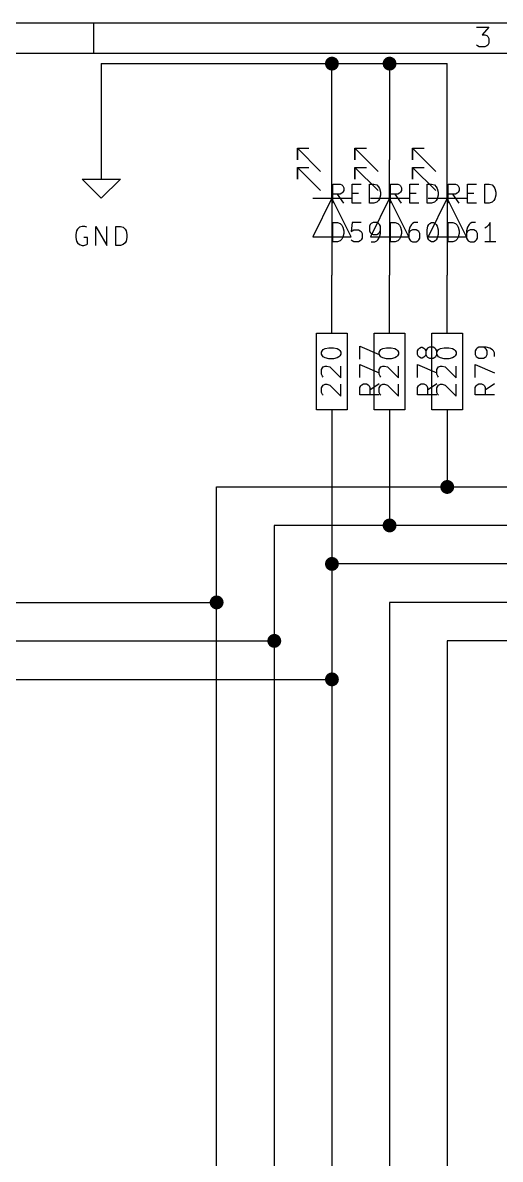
# Model space of a CAD drawing. Extents: x 0.4 to 16.1, y -11.3 to -0.4.
# Drawn here: x 4.145 to 5.388, y -3.347 to -0.394 of the extents above; entities that cross this region are included whole.
import ezdxf

# ---------------------------------------------------------------- set-up
doc = ezdxf.new("R2010")
doc.units = 0
doc.header["$MEASUREMENT"] = 0
for name, color, linetype in [('CYAN2', 4, 'CONTINUOUS'), ('GREEN3', 91, 'CONTINUOUS'), ('RED2', 1, 'CONTINUOUS')]:
    doc.layers.add(name, color=color, linetype=linetype)

msp = doc.modelspace()

# ---------------------------------------------------------------- linework, layer by layer
at = {"layer": 'CYAN2', "linetype": 'CONTINUOUS'}
for p, q in [((4.9523, -0.8628), (4.9523, -0.8128)), ((4.9523, -0.8128), (4.9713, -0.8128)), ((4.9523, -0.8628), (4.9523, -0.8128)), ((4.9523, -0.8128), (4.9713, -0.8128)), ((4.9713, -0.8128), (4.9761, -0.8152)), ((4.9713, -0.8128), (4.9761, -0.8152)), ((4.9761, -0.8152), (4.9785, -0.8176)), ((4.9761, -0.8152), (4.9785, -0.8176)), ((4.9785, -0.8176), (4.9809, -0.8223)), ((4.9785, -0.8176), (4.9809, -0.8223)), ((4.9809, -0.8223), (4.9809, -0.8295)), ((4.9809, -0.8223), (4.9809, -0.8295)), ((5.0023, -0.8628), (5.0023, -0.8128)), ((5.0023, -0.8128), (5.0261, -0.8128)), ((5.0023, -0.8628), (5.0023, -0.8128)), ((5.0023, -0.8128), (5.0261, -0.8128)), ((5.0475, -0.8628), (5.0475, -0.8128)), ((5.0475, -0.8128), (5.0594, -0.8128)), ((5.0475, -0.8628), (5.0475, -0.8128)), ((5.0475, -0.8128), (5.0594, -0.8128)), ((5.0594, -0.8128), (5.0666, -0.8152)), ((5.0594, -0.8128), (5.0666, -0.8152)), ((5.0666, -0.8152), (5.0713, -0.8199)), ((5.0666, -0.8152), (5.0713, -0.8199)), ((5.0713, -0.8199), (5.0737, -0.8247)), ((5.0713, -0.8199), (5.0737, -0.8247)), ((5.0737, -0.8247), (5.0761, -0.8342)), ((5.0737, -0.8247), (5.0761, -0.8342)), ((5.1023, -0.8628), (5.1023, -0.8128)), ((5.1023, -0.8128), (5.1213, -0.8128)), ((5.1023, -0.8628), (5.1023, -0.8128)), ((5.1023, -0.8128), (5.1213, -0.8128)), ((5.1213, -0.8128), (5.1261, -0.8152)), ((5.1213, -0.8128), (5.1261, -0.8152)), ((5.1261, -0.8152), (5.1285, -0.8176)), ((5.1261, -0.8152), (5.1285, -0.8176)), ((5.1285, -0.8176), (5.1309, -0.8223)), ((5.1285, -0.8176), (5.1309, -0.8223)), ((5.1309, -0.8223), (5.1309, -0.8295)), ((5.1309, -0.8223), (5.1309, -0.8295)), ((5.1523, -0.8628), (5.1523, -0.8128)), ((5.1523, -0.8128), (5.1761, -0.8128)), ((5.1523, -0.8628), (5.1523, -0.8128)), ((5.1523, -0.8128), (5.1761, -0.8128)), ((5.1975, -0.8628), (5.1975, -0.8128)), ((5.1975, -0.8128), (5.2094, -0.8128)), ((5.1975, -0.8628), (5.1975, -0.8128)), ((5.1975, -0.8128), (5.2094, -0.8128)), ((5.2094, -0.8128), (5.2166, -0.8152)), ((5.2094, -0.8128), (5.2166, -0.8152)), ((5.2166, -0.8152), (5.2213, -0.8199)), ((5.2166, -0.8152), (5.2213, -0.8199)), ((5.2213, -0.8199), (5.2237, -0.8247)), ((5.2213, -0.8199), (5.2237, -0.8247)), ((5.2237, -0.8247), (5.2261, -0.8342)), ((5.2237, -0.8247), (5.2261, -0.8342)), ((5.2523, -0.8628), (5.2523, -0.8128)), ((5.2523, -0.8128), (5.2713, -0.8128)), ((5.2523, -0.8628), (5.2523, -0.8128)), ((5.2523, -0.8128), (5.2713, -0.8128)), ((5.2713, -0.8128), (5.2761, -0.8152)), ((5.2713, -0.8128), (5.2761, -0.8152)), ((5.2761, -0.8152), (5.2785, -0.8176)), ((5.2761, -0.8152), (5.2785, -0.8176)), ((5.2785, -0.8176), (5.2809, -0.8223)), ((5.2785, -0.8176), (5.2809, -0.8223)), ((5.2809, -0.8223), (5.2809, -0.8295)), ((5.2809, -0.8223), (5.2809, -0.8295)), ((5.3023, -0.8628), (5.3023, -0.8128)), ((5.3023, -0.8128), (5.3261, -0.8128)), ((5.3023, -0.8628), (5.3023, -0.8128)), ((5.3023, -0.8128), (5.3261, -0.8128)), ((5.3475, -0.8628), (5.3475, -0.8128)), ((5.3475, -0.8128), (5.3594, -0.8128)), ((5.3475, -0.8628), (5.3475, -0.8128)), ((5.3475, -0.8128), (5.3594, -0.8128)), ((5.3594, -0.8128), (5.3666, -0.8152)), ((5.3594, -0.8128), (5.3666, -0.8152)), ((5.3666, -0.8152), (5.3713, -0.8199)), ((5.3666, -0.8152), (5.3713, -0.8199)), ((5.3713, -0.8199), (5.3737, -0.8247)), ((5.3713, -0.8199), (5.3737, -0.8247)), ((5.3737, -0.8247), (5.3761, -0.8342)), ((5.3737, -0.8247), (5.3761, -0.8342)), ((4.9713, -0.839), (4.9523, -0.839)), ((4.9713, -0.839), (4.9523, -0.839)), ((4.9809, -0.8628), (4.9642, -0.839)), ((4.9809, -0.8628), (4.9642, -0.839)), ((4.9761, -0.8366), (4.9713, -0.839)), ((4.9761, -0.8366), (4.9713, -0.839)), ((4.9785, -0.8342), (4.9761, -0.8366)), ((4.9785, -0.8342), (4.9761, -0.8366)), ((4.9809, -0.8295), (4.9785, -0.8342)), ((4.9809, -0.8295), (4.9785, -0.8342)), ((5.0023, -0.8366), (5.019, -0.8366)), ((5.0023, -0.8366), (5.019, -0.8366)), ((5.0713, -0.8557), (5.0666, -0.8604)), ((5.0713, -0.8557), (5.0666, -0.8604)), ((5.0737, -0.8509), (5.0713, -0.8557)), ((5.0737, -0.8509), (5.0713, -0.8557)), ((5.0761, -0.8414), (5.0737, -0.8509)), ((5.0761, -0.8414), (5.0737, -0.8509)), ((5.0761, -0.8342), (5.0761, -0.8414)), ((5.0761, -0.8342), (5.0761, -0.8414)), ((5.1213, -0.839), (5.1023, -0.839)), ((5.1213, -0.839), (5.1023, -0.839)), ((5.1309, -0.8628), (5.1142, -0.839)), ((5.1309, -0.8628), (5.1142, -0.839)), ((5.1261, -0.8366), (5.1213, -0.839)), ((5.1261, -0.8366), (5.1213, -0.839)), ((5.1285, -0.8342), (5.1261, -0.8366)), ((5.1285, -0.8342), (5.1261, -0.8366)), ((5.1309, -0.8295), (5.1285, -0.8342)), ((5.1309, -0.8295), (5.1285, -0.8342)), ((5.1523, -0.8366), (5.169, -0.8366)), ((5.1523, -0.8366), (5.169, -0.8366)), ((5.2213, -0.8557), (5.2166, -0.8604)), ((5.2213, -0.8557), (5.2166, -0.8604)), ((5.2237, -0.8509), (5.2213, -0.8557)), ((5.2237, -0.8509), (5.2213, -0.8557)), ((5.2261, -0.8414), (5.2237, -0.8509)), ((5.2261, -0.8414), (5.2237, -0.8509)), ((5.2261, -0.8342), (5.2261, -0.8414)), ((5.2261, -0.8342), (5.2261, -0.8414)), ((5.2713, -0.839), (5.2523, -0.839)), ((5.2713, -0.839), (5.2523, -0.839)), ((5.2809, -0.8628), (5.2642, -0.839)), ((5.2809, -0.8628), (5.2642, -0.839)), ((5.2761, -0.8366), (5.2713, -0.839)), ((5.2761, -0.8366), (5.2713, -0.839)), ((5.2785, -0.8342), (5.2761, -0.8366)), ((5.2785, -0.8342), (5.2761, -0.8366)), ((5.2809, -0.8295), (5.2785, -0.8342)), ((5.2809, -0.8295), (5.2785, -0.8342)), ((5.3023, -0.8366), (5.319, -0.8366)), ((5.3023, -0.8366), (5.319, -0.8366)), ((5.3713, -0.8557), (5.3666, -0.8604)), ((5.3713, -0.8557), (5.3666, -0.8604)), ((5.3737, -0.8509), (5.3713, -0.8557)), ((5.3737, -0.8509), (5.3713, -0.8557)), ((5.3761, -0.8414), (5.3737, -0.8509)), ((5.3761, -0.8414), (5.3737, -0.8509)), ((5.3761, -0.8342), (5.3761, -0.8414)), ((5.3761, -0.8342), (5.3761, -0.8414)), ((5.0261, -0.8628), (5.0023, -0.8628)), ((5.0261, -0.8628), (5.0023, -0.8628)), ((5.0594, -0.8628), (5.0475, -0.8628)), ((5.0594, -0.8628), (5.0475, -0.8628)), ((5.0666, -0.8604), (5.0594, -0.8628)), ((5.0666, -0.8604), (5.0594, -0.8628)), ((5.1761, -0.8628), (5.1523, -0.8628)), ((5.1761, -0.8628), (5.1523, -0.8628)), ((5.2094, -0.8628), (5.1975, -0.8628)), ((5.2094, -0.8628), (5.1975, -0.8628)), ((5.2166, -0.8604), (5.2094, -0.8628)), ((5.2166, -0.8604), (5.2094, -0.8628)), ((5.3261, -0.8628), (5.3023, -0.8628)), ((5.3261, -0.8628), (5.3023, -0.8628)), ((5.3594, -0.8628), (5.3475, -0.8628)), ((5.3594, -0.8628), (5.3475, -0.8628)), ((5.3666, -0.8604), (5.3594, -0.8628)), ((5.3666, -0.8604), (5.3594, -0.8628)), ((4.9523, -0.9628), (4.9523, -0.9128)), ((4.9523, -0.9128), (4.9642, -0.9128)), ((4.9523, -0.9628), (4.9523, -0.9128)), ((4.9523, -0.9128), (4.9642, -0.9128)), ((4.9642, -0.9128), (4.9713, -0.9152)), ((4.9642, -0.9128), (4.9713, -0.9152)), ((4.9713, -0.9152), (4.9761, -0.9199)), ((4.9713, -0.9152), (4.9761, -0.9199)), ((5.0023, -0.9128), (4.9999, -0.9366)), ((5.0023, -0.9128), (4.9999, -0.9366)), ((5.0261, -0.9128), (5.0023, -0.9128)), ((5.0261, -0.9128), (5.0023, -0.9128)), ((5.0523, -0.9152), (5.0499, -0.9176)), ((5.0523, -0.9152), (5.0499, -0.9176)), ((5.0571, -0.9128), (5.0523, -0.9152)), ((5.0571, -0.9128), (5.0523, -0.9152)), ((5.0666, -0.9128), (5.0571, -0.9128)), ((5.0666, -0.9128), (5.0571, -0.9128)), ((5.0713, -0.9152), (5.0666, -0.9128)), ((5.0713, -0.9152), (5.0666, -0.9128)), ((5.0737, -0.9176), (5.0713, -0.9152)), ((5.0737, -0.9176), (5.0713, -0.9152)), ((5.1023, -0.9628), (5.1023, -0.9128)), ((5.1023, -0.9128), (5.1142, -0.9128)), ((5.1023, -0.9628), (5.1023, -0.9128)), ((5.1023, -0.9128), (5.1142, -0.9128)), ((5.1142, -0.9128), (5.1213, -0.9152)), ((5.1142, -0.9128), (5.1213, -0.9152)), ((5.1213, -0.9152), (5.1261, -0.9199)), ((5.1213, -0.9152), (5.1261, -0.9199)), ((5.1594, -0.9152), (5.1571, -0.9176)), ((5.1594, -0.9152), (5.1571, -0.9176)), ((5.1642, -0.9128), (5.1594, -0.9152)), ((5.1642, -0.9128), (5.1594, -0.9152)), ((5.1737, -0.9128), (5.1642, -0.9128)), ((5.1737, -0.9128), (5.1642, -0.9128)), ((5.2023, -0.9176), (5.2047, -0.9152)), ((5.2023, -0.9176), (5.2047, -0.9152)), ((5.2047, -0.9152), (5.2094, -0.9128)), ((5.2047, -0.9152), (5.2094, -0.9128)), ((5.2094, -0.9128), (5.2142, -0.9128)), ((5.2094, -0.9128), (5.2142, -0.9128)), ((5.2142, -0.9128), (5.219, -0.9152)), ((5.2142, -0.9128), (5.219, -0.9152)), ((5.219, -0.9152), (5.2213, -0.9176)), ((5.219, -0.9152), (5.2213, -0.9176)), ((5.2523, -0.9628), (5.2523, -0.9128)), ((5.2523, -0.9128), (5.2642, -0.9128)), ((5.2523, -0.9628), (5.2523, -0.9128)), ((5.2523, -0.9128), (5.2642, -0.9128)), ((5.2642, -0.9128), (5.2713, -0.9152)), ((5.2642, -0.9128), (5.2713, -0.9152)), ((5.2713, -0.9152), (5.2761, -0.9199)), ((5.2713, -0.9152), (5.2761, -0.9199)), ((5.3094, -0.9152), (5.3071, -0.9176)), ((5.3094, -0.9152), (5.3071, -0.9176)), ((5.3142, -0.9128), (5.3094, -0.9152)), ((5.3142, -0.9128), (5.3094, -0.9152)), ((5.3237, -0.9128), (5.3142, -0.9128)), ((5.3237, -0.9128), (5.3142, -0.9128)), ((5.3618, -0.9128), (5.3571, -0.9199)), ((5.3618, -0.9128), (5.3571, -0.9199)), ((5.3618, -0.9628), (5.3618, -0.9128)), ((5.3618, -0.9628), (5.3618, -0.9128)), ((4.2857, -0.9347), (4.2833, -0.9442)), ((4.2833, -0.9442), (4.2833, -0.9514)), ((4.2881, -0.9299), (4.2857, -0.9347)), ((4.2929, -0.9252), (4.2881, -0.9299)), ((4.3, -0.9228), (4.2929, -0.9252)), ((4.3071, -0.9228), (4.3, -0.9228)), ((4.3119, -0.9252), (4.3071, -0.9228)), ((4.3357, -0.9728), (4.3357, -0.9228)), ((4.3357, -0.9228), (4.3643, -0.9728)), ((4.3643, -0.9728), (4.3643, -0.9228)), ((4.3881, -0.9728), (4.3881, -0.9228)), ((4.3881, -0.9228), (4.4, -0.9228)), ((4.4, -0.9228), (4.4071, -0.9252)), ((4.4071, -0.9252), (4.4119, -0.9299)), ((4.4119, -0.9299), (4.4143, -0.9347)), ((4.4143, -0.9347), (4.4167, -0.9442)), ((4.4167, -0.9442), (4.4167, -0.9514)), ((4.9761, -0.9199), (4.9785, -0.9247)), ((4.9761, -0.9199), (4.9785, -0.9247)), ((4.9785, -0.9247), (4.9809, -0.9342)), ((4.9785, -0.9247), (4.9809, -0.9342)), ((4.9809, -0.9414), (4.9785, -0.9509)), ((4.9809, -0.9414), (4.9785, -0.9509)), ((4.9809, -0.9342), (4.9809, -0.9414)), ((4.9809, -0.9342), (4.9809, -0.9414)), ((4.9999, -0.9366), (5.0023, -0.9342)), ((4.9999, -0.9366), (5.0023, -0.9342)), ((5.0023, -0.9342), (5.0071, -0.9319)), ((5.0023, -0.9342), (5.0071, -0.9319)), ((5.0071, -0.9319), (5.019, -0.9319)), ((5.0071, -0.9319), (5.019, -0.9319)), ((5.019, -0.9319), (5.0237, -0.9342)), ((5.019, -0.9319), (5.0237, -0.9342)), ((5.0237, -0.9342), (5.0261, -0.9366)), ((5.0237, -0.9342), (5.0261, -0.9366)), ((5.0261, -0.9366), (5.0285, -0.9414)), ((5.0261, -0.9366), (5.0285, -0.9414)), ((5.0285, -0.9414), (5.0285, -0.9533)), ((5.0285, -0.9414), (5.0285, -0.9533)), ((5.0499, -0.9176), (5.0475, -0.9223)), ((5.0499, -0.9176), (5.0475, -0.9223)), ((5.0475, -0.9223), (5.0475, -0.9342)), ((5.0475, -0.9223), (5.0475, -0.9342)), ((5.0475, -0.9342), (5.0499, -0.939)), ((5.0475, -0.9342), (5.0499, -0.939)), ((5.0499, -0.939), (5.0523, -0.9414)), ((5.0499, -0.939), (5.0523, -0.9414)), ((5.0523, -0.9414), (5.0571, -0.9438)), ((5.0523, -0.9414), (5.0571, -0.9438)), ((5.0571, -0.9438), (5.0666, -0.9438)), ((5.0571, -0.9438), (5.0666, -0.9438)), ((5.0666, -0.9438), (5.0713, -0.9414)), ((5.0666, -0.9438), (5.0713, -0.9414)), ((5.0713, -0.9414), (5.0737, -0.939)), ((5.0713, -0.9414), (5.0737, -0.939)), ((5.0761, -0.9223), (5.0737, -0.9176)), ((5.0761, -0.9223), (5.0737, -0.9176)), ((5.0737, -0.939), (5.0761, -0.9342)), ((5.0737, -0.939), (5.0761, -0.9342)), ((5.0737, -0.9509), (5.0761, -0.9414)), ((5.0737, -0.9509), (5.0761, -0.9414)), ((5.0761, -0.9414), (5.0761, -0.9223)), ((5.0761, -0.9414), (5.0761, -0.9223)), ((5.1261, -0.9199), (5.1285, -0.9247)), ((5.1261, -0.9199), (5.1285, -0.9247)), ((5.1285, -0.9247), (5.1309, -0.9342)), ((5.1285, -0.9247), (5.1309, -0.9342)), ((5.1309, -0.9414), (5.1285, -0.9509)), ((5.1309, -0.9414), (5.1285, -0.9509)), ((5.1309, -0.9342), (5.1309, -0.9414)), ((5.1309, -0.9342), (5.1309, -0.9414)), ((5.1523, -0.9247), (5.1499, -0.9342)), ((5.1523, -0.9247), (5.1499, -0.9342)), ((5.1499, -0.9342), (5.1499, -0.9533)), ((5.1499, -0.9342), (5.1499, -0.9533)), ((5.1523, -0.9366), (5.1499, -0.9414)), ((5.1523, -0.9366), (5.1499, -0.9414)), ((5.1571, -0.9176), (5.1523, -0.9247)), ((5.1571, -0.9176), (5.1523, -0.9247)), ((5.1547, -0.9342), (5.1523, -0.9366)), ((5.1547, -0.9342), (5.1523, -0.9366)), ((5.1594, -0.9319), (5.1547, -0.9342)), ((5.1594, -0.9319), (5.1547, -0.9342)), ((5.169, -0.9319), (5.1594, -0.9319)), ((5.169, -0.9319), (5.1594, -0.9319)), ((5.1737, -0.9342), (5.169, -0.9319)), ((5.1737, -0.9342), (5.169, -0.9319)), ((5.1761, -0.9366), (5.1737, -0.9342)), ((5.1761, -0.9366), (5.1737, -0.9342)), ((5.1785, -0.9414), (5.1761, -0.9366)), ((5.1785, -0.9414), (5.1761, -0.9366)), ((5.1785, -0.9533), (5.1785, -0.9414)), ((5.1785, -0.9533), (5.1785, -0.9414)), ((5.1975, -0.9319), (5.1999, -0.9223)), ((5.1975, -0.9319), (5.1999, -0.9223)), ((5.1975, -0.9438), (5.1975, -0.9319)), ((5.1975, -0.9438), (5.1975, -0.9319)), ((5.1999, -0.9533), (5.1975, -0.9438)), ((5.1999, -0.9533), (5.1975, -0.9438)), ((5.1999, -0.9223), (5.2023, -0.9176)), ((5.1999, -0.9223), (5.2023, -0.9176)), ((5.2213, -0.9176), (5.2237, -0.9223)), ((5.2213, -0.9176), (5.2237, -0.9223)), ((5.2237, -0.9223), (5.2261, -0.9319)), ((5.2237, -0.9223), (5.2261, -0.9319)), ((5.2261, -0.9438), (5.2237, -0.9533)), ((5.2261, -0.9438), (5.2237, -0.9533)), ((5.2261, -0.9319), (5.2261, -0.9438)), ((5.2261, -0.9319), (5.2261, -0.9438)), ((5.2761, -0.9199), (5.2785, -0.9247)), ((5.2761, -0.9199), (5.2785, -0.9247)), ((5.2785, -0.9247), (5.2809, -0.9342)), ((5.2785, -0.9247), (5.2809, -0.9342)), ((5.2809, -0.9414), (5.2785, -0.9509)), ((5.2809, -0.9414), (5.2785, -0.9509)), ((5.2809, -0.9342), (5.2809, -0.9414)), ((5.2809, -0.9342), (5.2809, -0.9414)), ((5.3023, -0.9247), (5.2999, -0.9342)), ((5.3023, -0.9247), (5.2999, -0.9342)), ((5.2999, -0.9342), (5.2999, -0.9533)), ((5.2999, -0.9342), (5.2999, -0.9533)), ((5.3023, -0.9366), (5.2999, -0.9414)), ((5.3023, -0.9366), (5.2999, -0.9414)), ((5.3071, -0.9176), (5.3023, -0.9247)), ((5.3071, -0.9176), (5.3023, -0.9247)), ((5.3047, -0.9342), (5.3023, -0.9366)), ((5.3047, -0.9342), (5.3023, -0.9366)), ((5.3094, -0.9319), (5.3047, -0.9342)), ((5.3094, -0.9319), (5.3047, -0.9342)), ((5.319, -0.9319), (5.3094, -0.9319)), ((5.319, -0.9319), (5.3094, -0.9319)), ((5.3237, -0.9342), (5.319, -0.9319)), ((5.3237, -0.9342), (5.319, -0.9319)), ((5.3261, -0.9366), (5.3237, -0.9342)), ((5.3261, -0.9366), (5.3237, -0.9342)), ((5.3285, -0.9414), (5.3261, -0.9366)), ((5.3285, -0.9414), (5.3261, -0.9366)), ((5.3285, -0.9533), (5.3285, -0.9414)), ((5.3285, -0.9533), (5.3285, -0.9414)), ((5.3523, -0.9247), (5.3475, -0.9271)), ((5.3523, -0.9247), (5.3475, -0.9271)), ((5.3571, -0.9199), (5.3523, -0.9247)), ((5.3571, -0.9199), (5.3523, -0.9247)), ((4.2833, -0.9514), (4.2857, -0.9609)), ((4.2857, -0.9609), (4.2881, -0.9657)), ((4.2881, -0.9657), (4.2929, -0.9704)), ((4.2929, -0.9704), (4.3, -0.9728)), ((4.3, -0.9728), (4.3048, -0.9728)), ((4.3143, -0.9514), (4.3048, -0.9514)), ((4.3048, -0.9728), (4.3119, -0.9704)), ((4.3119, -0.9704), (4.3143, -0.968)), ((4.3143, -0.968), (4.3143, -0.9514)), ((4.4, -0.9728), (4.3881, -0.9728)), ((4.4071, -0.9704), (4.4, -0.9728)), ((4.4119, -0.9657), (4.4071, -0.9704)), ((4.4143, -0.9609), (4.4119, -0.9657)), ((4.4167, -0.9514), (4.4143, -0.9609)), ((4.9642, -0.9628), (4.9523, -0.9628)), ((4.9642, -0.9628), (4.9523, -0.9628)), ((4.9713, -0.9604), (4.9642, -0.9628)), ((4.9713, -0.9604), (4.9642, -0.9628)), ((4.9761, -0.9557), (4.9713, -0.9604)), ((4.9761, -0.9557), (4.9713, -0.9604)), ((4.9785, -0.9509), (4.9761, -0.9557)), ((4.9785, -0.9509), (4.9761, -0.9557)), ((5.0023, -0.9604), (4.9999, -0.958)), ((5.0023, -0.9604), (4.9999, -0.958)), ((5.0071, -0.9628), (5.0023, -0.9604)), ((5.0071, -0.9628), (5.0023, -0.9604)), ((5.019, -0.9628), (5.0071, -0.9628)), ((5.019, -0.9628), (5.0071, -0.9628)), ((5.0237, -0.9604), (5.019, -0.9628)), ((5.0237, -0.9604), (5.019, -0.9628)), ((5.0261, -0.958), (5.0237, -0.9604)), ((5.0261, -0.958), (5.0237, -0.9604)), ((5.0285, -0.9533), (5.0261, -0.958)), ((5.0285, -0.9533), (5.0261, -0.958)), ((5.0523, -0.9628), (5.0618, -0.9628)), ((5.0523, -0.9628), (5.0618, -0.9628)), ((5.0618, -0.9628), (5.0666, -0.9604)), ((5.0618, -0.9628), (5.0666, -0.9604)), ((5.0666, -0.9604), (5.069, -0.958)), ((5.0666, -0.9604), (5.069, -0.958)), ((5.069, -0.958), (5.0737, -0.9509)), ((5.069, -0.958), (5.0737, -0.9509)), ((5.1142, -0.9628), (5.1023, -0.9628)), ((5.1142, -0.9628), (5.1023, -0.9628)), ((5.1213, -0.9604), (5.1142, -0.9628)), ((5.1213, -0.9604), (5.1142, -0.9628)), ((5.1261, -0.9557), (5.1213, -0.9604)), ((5.1261, -0.9557), (5.1213, -0.9604)), ((5.1285, -0.9509), (5.1261, -0.9557)), ((5.1285, -0.9509), (5.1261, -0.9557)), ((5.1499, -0.9533), (5.1523, -0.958)), ((5.1499, -0.9533), (5.1523, -0.958)), ((5.1523, -0.958), (5.1547, -0.9604)), ((5.1523, -0.958), (5.1547, -0.9604)), ((5.1547, -0.9604), (5.1594, -0.9628)), ((5.1547, -0.9604), (5.1594, -0.9628)), ((5.1594, -0.9628), (5.169, -0.9628)), ((5.1594, -0.9628), (5.169, -0.9628)), ((5.169, -0.9628), (5.1737, -0.9604)), ((5.169, -0.9628), (5.1737, -0.9604)), ((5.1737, -0.9604), (5.1761, -0.958)), ((5.1737, -0.9604), (5.1761, -0.958)), ((5.1761, -0.958), (5.1785, -0.9533)), ((5.1761, -0.958), (5.1785, -0.9533)), ((5.2023, -0.958), (5.1999, -0.9533)), ((5.2023, -0.958), (5.1999, -0.9533)), ((5.2047, -0.9604), (5.2023, -0.958)), ((5.2047, -0.9604), (5.2023, -0.958)), ((5.2094, -0.9628), (5.2047, -0.9604)), ((5.2094, -0.9628), (5.2047, -0.9604)), ((5.2142, -0.9628), (5.2094, -0.9628)), ((5.2142, -0.9628), (5.2094, -0.9628)), ((5.219, -0.9604), (5.2142, -0.9628)), ((5.219, -0.9604), (5.2142, -0.9628)), ((5.2213, -0.958), (5.219, -0.9604)), ((5.2213, -0.958), (5.219, -0.9604)), ((5.2237, -0.9533), (5.2213, -0.958)), ((5.2237, -0.9533), (5.2213, -0.958)), ((5.2642, -0.9628), (5.2523, -0.9628)), ((5.2642, -0.9628), (5.2523, -0.9628)), ((5.2713, -0.9604), (5.2642, -0.9628)), ((5.2713, -0.9604), (5.2642, -0.9628)), ((5.2761, -0.9557), (5.2713, -0.9604)), ((5.2761, -0.9557), (5.2713, -0.9604)), ((5.2785, -0.9509), (5.2761, -0.9557)), ((5.2785, -0.9509), (5.2761, -0.9557)), ((5.2999, -0.9533), (5.3023, -0.958)), ((5.2999, -0.9533), (5.3023, -0.958)), ((5.3023, -0.958), (5.3047, -0.9604)), ((5.3023, -0.958), (5.3047, -0.9604)), ((5.3047, -0.9604), (5.3094, -0.9628)), ((5.3047, -0.9604), (5.3094, -0.9628)), ((5.3094, -0.9628), (5.319, -0.9628)), ((5.3094, -0.9628), (5.319, -0.9628)), ((5.319, -0.9628), (5.3237, -0.9604)), ((5.319, -0.9628), (5.3237, -0.9604)), ((5.3237, -0.9604), (5.3261, -0.958)), ((5.3237, -0.9604), (5.3261, -0.958)), ((5.3261, -0.958), (5.3285, -0.9533)), ((5.3261, -0.958), (5.3285, -0.9533)), ((5.3761, -0.9628), (5.3475, -0.9628)), ((5.3761, -0.9628), (5.3475, -0.9628)), ((4.9323, -1.2405), (4.9419, -1.2381)), ((4.9323, -1.2405), (4.9419, -1.2381)), ((4.9419, -1.2381), (4.9538, -1.2381)), ((4.9419, -1.2381), (4.9538, -1.2381)), ((4.9538, -1.2381), (4.9633, -1.2405)), ((4.9538, -1.2381), (4.9633, -1.2405)), ((5.0228, -1.2679), (5.0228, -1.2345)), ((5.0228, -1.2345), (5.0728, -1.2559)), ((5.0228, -1.2679), (5.0228, -1.2345)), ((5.0228, -1.2345), (5.0728, -1.2559)), ((5.0823, -1.2405), (5.0919, -1.2381)), ((5.0823, -1.2405), (5.0919, -1.2381)), ((5.0919, -1.2381), (5.1038, -1.2381)), ((5.0919, -1.2381), (5.1038, -1.2381)), ((5.1038, -1.2381), (5.1133, -1.2405)), ((5.1038, -1.2381), (5.1133, -1.2405)), ((5.1752, -1.2417), (5.1776, -1.2393)), ((5.1752, -1.2417), (5.1776, -1.2393)), ((5.1776, -1.2393), (5.1823, -1.2369)), ((5.1776, -1.2393), (5.1823, -1.2369)), ((5.1823, -1.2369), (5.1847, -1.2369)), ((5.1823, -1.2369), (5.1847, -1.2369)), ((5.1847, -1.2369), (5.1895, -1.2393)), ((5.1847, -1.2369), (5.1895, -1.2393)), ((5.1895, -1.2393), (5.1919, -1.2417)), ((5.1895, -1.2393), (5.1919, -1.2417)), ((5.199, -1.2393), (5.1966, -1.2417)), ((5.199, -1.2393), (5.1966, -1.2417)), ((5.2038, -1.2369), (5.199, -1.2393)), ((5.2038, -1.2369), (5.199, -1.2393)), ((5.2133, -1.2369), (5.2038, -1.2369)), ((5.2133, -1.2369), (5.2038, -1.2369)), ((5.218, -1.2393), (5.2133, -1.2369)), ((5.218, -1.2393), (5.2133, -1.2369)), ((5.2204, -1.2417), (5.218, -1.2393)), ((5.2204, -1.2417), (5.218, -1.2393)), ((5.2323, -1.2405), (5.2419, -1.2381)), ((5.2323, -1.2405), (5.2419, -1.2381)), ((5.2419, -1.2381), (5.2538, -1.2381)), ((5.2419, -1.2381), (5.2538, -1.2381)), ((5.2538, -1.2381), (5.2633, -1.2405)), ((5.2538, -1.2381), (5.2633, -1.2405)), ((5.3276, -1.2393), (5.3252, -1.2417)), ((5.3276, -1.2393), (5.3252, -1.2417)), ((5.3323, -1.2369), (5.3276, -1.2393)), ((5.3323, -1.2369), (5.3276, -1.2393)), ((5.3514, -1.2369), (5.3323, -1.2369)), ((5.3514, -1.2369), (5.3323, -1.2369)), ((5.349, -1.2393), (5.3442, -1.2369)), ((5.349, -1.2393), (5.3442, -1.2369)), ((5.3514, -1.2417), (5.349, -1.2393)), ((5.3514, -1.2417), (5.349, -1.2393)), ((5.3609, -1.2393), (5.3514, -1.2369)), ((5.3609, -1.2393), (5.3514, -1.2369)), ((5.368, -1.244), (5.3609, -1.2393)), ((5.368, -1.244), (5.3609, -1.2393)), ((4.9228, -1.25), (4.9252, -1.2452)), ((4.9228, -1.25), (4.9252, -1.2452)), ((4.9228, -1.2548), (4.9228, -1.25)), ((4.9228, -1.2548), (4.9228, -1.25)), ((4.9252, -1.2595), (4.9228, -1.2548)), ((4.9252, -1.2595), (4.9228, -1.2548)), ((4.9252, -1.2452), (4.9276, -1.2429)), ((4.9252, -1.2452), (4.9276, -1.2429)), ((4.9276, -1.2619), (4.9252, -1.2595)), ((4.9276, -1.2619), (4.9252, -1.2595)), ((4.9276, -1.2429), (4.9323, -1.2405)), ((4.9276, -1.2429), (4.9323, -1.2405)), ((4.9323, -1.2643), (4.9276, -1.2619)), ((4.9323, -1.2643), (4.9276, -1.2619)), ((4.9419, -1.2667), (4.9323, -1.2643)), ((4.9419, -1.2667), (4.9323, -1.2643)), ((4.9538, -1.2667), (4.9419, -1.2667)), ((4.9538, -1.2667), (4.9419, -1.2667)), ((4.9633, -1.2643), (4.9538, -1.2667)), ((4.9633, -1.2643), (4.9538, -1.2667)), ((4.9633, -1.2405), (4.968, -1.2429)), ((4.9633, -1.2405), (4.968, -1.2429)), ((4.968, -1.2619), (4.9633, -1.2643)), ((4.968, -1.2619), (4.9633, -1.2643)), ((4.968, -1.2429), (4.9704, -1.2452)), ((4.968, -1.2429), (4.9704, -1.2452)), ((4.9704, -1.2595), (4.968, -1.2619)), ((4.9704, -1.2595), (4.968, -1.2619)), ((4.9704, -1.2452), (4.9728, -1.25)), ((4.9704, -1.2452), (4.9728, -1.25)), ((4.9728, -1.2548), (4.9704, -1.2595)), ((4.9728, -1.2548), (4.9704, -1.2595)), ((4.9728, -1.25), (4.9728, -1.2548)), ((4.9728, -1.25), (4.9728, -1.2548)), ((5.0728, -1.25), (5.0752, -1.2452)), ((5.0728, -1.25), (5.0752, -1.2452)), ((5.0728, -1.2548), (5.0728, -1.25)), ((5.0728, -1.2548), (5.0728, -1.25)), ((5.0752, -1.2595), (5.0728, -1.2548)), ((5.0752, -1.2595), (5.0728, -1.2548)), ((5.0752, -1.2452), (5.0776, -1.2429)), ((5.0752, -1.2452), (5.0776, -1.2429)), ((5.0776, -1.2619), (5.0752, -1.2595)), ((5.0776, -1.2619), (5.0752, -1.2595)), ((5.0776, -1.2429), (5.0823, -1.2405)), ((5.0776, -1.2429), (5.0823, -1.2405)), ((5.0823, -1.2643), (5.0776, -1.2619)), ((5.0823, -1.2643), (5.0776, -1.2619)), ((5.0919, -1.2667), (5.0823, -1.2643)), ((5.0919, -1.2667), (5.0823, -1.2643)), ((5.1038, -1.2667), (5.0919, -1.2667)), ((5.1038, -1.2667), (5.0919, -1.2667)), ((5.1133, -1.2643), (5.1038, -1.2667)), ((5.1133, -1.2643), (5.1038, -1.2667)), ((5.1133, -1.2405), (5.118, -1.2429)), ((5.1133, -1.2405), (5.118, -1.2429)), ((5.118, -1.2619), (5.1133, -1.2643)), ((5.118, -1.2619), (5.1133, -1.2643)), ((5.118, -1.2429), (5.1204, -1.2452)), ((5.118, -1.2429), (5.1204, -1.2452)), ((5.1204, -1.2595), (5.118, -1.2619)), ((5.1204, -1.2595), (5.118, -1.2619)), ((5.1204, -1.2452), (5.1228, -1.25)), ((5.1204, -1.2452), (5.1228, -1.25)), ((5.1228, -1.2548), (5.1204, -1.2595)), ((5.1228, -1.2548), (5.1204, -1.2595)), ((5.1228, -1.25), (5.1228, -1.2548)), ((5.1228, -1.25), (5.1228, -1.2548)), ((5.1728, -1.2464), (5.1752, -1.2417)), ((5.1728, -1.2464), (5.1752, -1.2417)), ((5.1728, -1.2559), (5.1728, -1.2464)), ((5.1728, -1.2559), (5.1728, -1.2464)), ((5.1752, -1.2607), (5.1728, -1.2559)), ((5.1752, -1.2607), (5.1728, -1.2559)), ((5.1776, -1.2631), (5.1752, -1.2607)), ((5.1776, -1.2631), (5.1752, -1.2607)), ((5.1823, -1.2655), (5.1776, -1.2631)), ((5.1823, -1.2655), (5.1776, -1.2631)), ((5.1847, -1.2655), (5.1823, -1.2655)), ((5.1847, -1.2655), (5.1823, -1.2655)), ((5.1895, -1.2631), (5.1847, -1.2655)), ((5.1895, -1.2631), (5.1847, -1.2655)), ((5.1919, -1.2607), (5.1895, -1.2631)), ((5.1919, -1.2607), (5.1895, -1.2631)), ((5.1919, -1.2417), (5.1942, -1.2464)), ((5.1919, -1.2417), (5.1942, -1.2464)), ((5.1942, -1.2559), (5.1919, -1.2607)), ((5.1942, -1.2559), (5.1919, -1.2607)), ((5.1966, -1.2417), (5.1942, -1.2464)), ((5.1966, -1.2417), (5.1942, -1.2464)), ((5.1942, -1.2464), (5.1942, -1.2559)), ((5.1942, -1.2464), (5.1942, -1.2559)), ((5.1942, -1.2559), (5.1966, -1.2607)), ((5.1942, -1.2559), (5.1966, -1.2607)), ((5.1966, -1.2607), (5.199, -1.2631)), ((5.1966, -1.2607), (5.199, -1.2631)), ((5.199, -1.2631), (5.2038, -1.2655)), ((5.199, -1.2631), (5.2038, -1.2655)), ((5.2038, -1.2655), (5.2133, -1.2655)), ((5.2038, -1.2655), (5.2133, -1.2655)), ((5.2133, -1.2655), (5.218, -1.2631)), ((5.2133, -1.2655), (5.218, -1.2631)), ((5.218, -1.2631), (5.2204, -1.2607)), ((5.218, -1.2631), (5.2204, -1.2607)), ((5.2228, -1.2464), (5.2204, -1.2417)), ((5.2228, -1.2464), (5.2204, -1.2417)), ((5.2204, -1.2607), (5.2228, -1.2559)), ((5.2204, -1.2607), (5.2228, -1.2559)), ((5.2228, -1.25), (5.2252, -1.2452)), ((5.2228, -1.25), (5.2252, -1.2452)), ((5.2228, -1.2559), (5.2228, -1.2464)), ((5.2228, -1.2559), (5.2228, -1.2464)), ((5.2228, -1.2548), (5.2228, -1.25)), ((5.2228, -1.2548), (5.2228, -1.25)), ((5.2252, -1.2595), (5.2228, -1.2548)), ((5.2252, -1.2595), (5.2228, -1.2548)), ((5.2252, -1.2452), (5.2276, -1.2429)), ((5.2252, -1.2452), (5.2276, -1.2429)), ((5.2276, -1.2619), (5.2252, -1.2595)), ((5.2276, -1.2619), (5.2252, -1.2595)), ((5.2276, -1.2429), (5.2323, -1.2405)), ((5.2276, -1.2429), (5.2323, -1.2405)), ((5.2323, -1.2643), (5.2276, -1.2619)), ((5.2323, -1.2643), (5.2276, -1.2619)), ((5.2419, -1.2667), (5.2323, -1.2643)), ((5.2419, -1.2667), (5.2323, -1.2643)), ((5.2538, -1.2667), (5.2419, -1.2667)), ((5.2538, -1.2667), (5.2419, -1.2667)), ((5.2633, -1.2643), (5.2538, -1.2667)), ((5.2633, -1.2643), (5.2538, -1.2667)), ((5.2633, -1.2405), (5.268, -1.2429)), ((5.2633, -1.2405), (5.268, -1.2429)), ((5.268, -1.2619), (5.2633, -1.2643)), ((5.268, -1.2619), (5.2633, -1.2643)), ((5.268, -1.2429), (5.2704, -1.2452)), ((5.268, -1.2429), (5.2704, -1.2452)), ((5.2704, -1.2595), (5.268, -1.2619)), ((5.2704, -1.2595), (5.268, -1.2619)), ((5.2704, -1.2452), (5.2728, -1.25)), ((5.2704, -1.2452), (5.2728, -1.25)), ((5.2728, -1.2548), (5.2704, -1.2595)), ((5.2728, -1.2548), (5.2704, -1.2595)), ((5.2728, -1.25), (5.2728, -1.2548)), ((5.2728, -1.25), (5.2728, -1.2548)), ((5.3252, -1.2417), (5.3228, -1.2464)), ((5.3252, -1.2417), (5.3228, -1.2464)), ((5.3228, -1.2464), (5.3228, -1.2559)), ((5.3228, -1.2464), (5.3228, -1.2559)), ((5.3228, -1.2559), (5.3252, -1.2607)), ((5.3228, -1.2559), (5.3252, -1.2607)), ((5.3252, -1.2607), (5.3276, -1.2631)), ((5.3252, -1.2607), (5.3276, -1.2631)), ((5.3276, -1.2631), (5.3323, -1.2655)), ((5.3276, -1.2631), (5.3323, -1.2655)), ((5.3323, -1.2655), (5.3442, -1.2655)), ((5.3323, -1.2655), (5.3442, -1.2655)), ((5.3442, -1.2655), (5.349, -1.2631)), ((5.3442, -1.2655), (5.349, -1.2631)), ((5.349, -1.2631), (5.3514, -1.2607)), ((5.349, -1.2631), (5.3514, -1.2607)), ((5.3538, -1.2464), (5.3514, -1.2417)), ((5.3538, -1.2464), (5.3514, -1.2417)), ((5.3514, -1.2607), (5.3538, -1.2559)), ((5.3514, -1.2607), (5.3538, -1.2559)), ((5.3538, -1.2559), (5.3538, -1.2464)), ((5.3538, -1.2559), (5.3538, -1.2464)), ((5.3704, -1.2464), (5.368, -1.244)), ((5.3704, -1.2464), (5.368, -1.244)), ((5.3728, -1.2512), (5.3704, -1.2464)), ((5.3728, -1.2512), (5.3704, -1.2464)), ((5.3728, -1.2607), (5.3728, -1.2512)), ((5.3728, -1.2607), (5.3728, -1.2512)), ((4.9228, -1.2952), (4.9252, -1.2905)), ((4.9228, -1.2952), (4.9252, -1.2905)), ((4.9228, -1.3071), (4.9228, -1.2952)), ((4.9228, -1.3071), (4.9228, -1.2952)), ((4.9252, -1.2905), (4.9276, -1.2881)), ((4.9252, -1.2905), (4.9276, -1.2881)), ((4.9276, -1.2881), (4.9323, -1.2857)), ((4.9276, -1.2881), (4.9323, -1.2857)), ((4.9323, -1.2857), (4.9371, -1.2857)), ((4.9323, -1.2857), (4.9371, -1.2857)), ((4.9371, -1.2857), (4.9442, -1.2881)), ((4.9371, -1.2857), (4.9442, -1.2881)), ((4.9442, -1.2881), (4.9728, -1.3167)), ((4.9442, -1.2881), (4.9728, -1.3167)), ((4.9728, -1.3167), (4.9728, -1.2857)), ((4.9728, -1.3167), (4.9728, -1.2857)), ((5.0228, -1.3155), (5.0228, -1.2821)), ((5.0228, -1.2821), (5.0728, -1.3036)), ((5.0228, -1.3155), (5.0228, -1.2821)), ((5.0228, -1.2821), (5.0728, -1.3036)), ((5.0728, -1.2952), (5.0752, -1.2905)), ((5.0728, -1.2952), (5.0752, -1.2905)), ((5.0728, -1.3071), (5.0728, -1.2952)), ((5.0728, -1.3071), (5.0728, -1.2952)), ((5.0752, -1.2905), (5.0776, -1.2881)), ((5.0752, -1.2905), (5.0776, -1.2881)), ((5.0776, -1.2881), (5.0823, -1.2857)), ((5.0776, -1.2881), (5.0823, -1.2857)), ((5.0823, -1.2857), (5.0871, -1.2857)), ((5.0823, -1.2857), (5.0871, -1.2857)), ((5.0871, -1.2857), (5.0942, -1.2881)), ((5.0871, -1.2857), (5.0942, -1.2881)), ((5.0942, -1.2881), (5.1228, -1.3167)), ((5.0942, -1.2881), (5.1228, -1.3167)), ((5.1228, -1.3167), (5.1228, -1.2857)), ((5.1228, -1.3167), (5.1228, -1.2857)), ((5.1728, -1.3155), (5.1728, -1.2821)), ((5.1728, -1.2821), (5.2228, -1.3036)), ((5.1728, -1.3155), (5.1728, -1.2821)), ((5.1728, -1.2821), (5.2228, -1.3036)), ((5.2228, -1.2952), (5.2252, -1.2905)), ((5.2228, -1.2952), (5.2252, -1.2905)), ((5.2228, -1.3071), (5.2228, -1.2952)), ((5.2228, -1.3071), (5.2228, -1.2952)), ((5.2252, -1.2905), (5.2276, -1.2881)), ((5.2252, -1.2905), (5.2276, -1.2881)), ((5.2276, -1.2881), (5.2323, -1.2857)), ((5.2276, -1.2881), (5.2323, -1.2857)), ((5.2323, -1.2857), (5.2371, -1.2857)), ((5.2323, -1.2857), (5.2371, -1.2857)), ((5.2371, -1.2857), (5.2442, -1.2881)), ((5.2371, -1.2857), (5.2442, -1.2881)), ((5.2442, -1.2881), (5.2728, -1.3167)), ((5.2442, -1.2881), (5.2728, -1.3167)), ((5.2728, -1.3167), (5.2728, -1.2857)), ((5.2728, -1.3167), (5.2728, -1.2857)), ((5.3228, -1.3155), (5.3228, -1.2821)), ((5.3228, -1.2821), (5.3728, -1.3036)), ((5.3228, -1.3155), (5.3228, -1.2821)), ((5.3228, -1.2821), (5.3728, -1.3036)), ((4.9252, -1.3119), (4.9228, -1.3071)), ((4.9252, -1.3119), (4.9228, -1.3071)), ((4.9276, -1.3143), (4.9252, -1.3119)), ((4.9276, -1.3143), (4.9252, -1.3119)), ((5.0752, -1.3119), (5.0728, -1.3071)), ((5.0752, -1.3119), (5.0728, -1.3071)), ((5.0776, -1.3143), (5.0752, -1.3119)), ((5.0776, -1.3143), (5.0752, -1.3119)), ((5.2252, -1.3119), (5.2228, -1.3071)), ((5.2252, -1.3119), (5.2228, -1.3071)), ((5.2276, -1.3143), (5.2252, -1.3119)), ((5.2276, -1.3143), (5.2252, -1.3119)), ((4.9228, -1.3428), (4.9252, -1.3381)), ((4.9228, -1.3428), (4.9252, -1.3381)), ((4.9228, -1.3548), (4.9228, -1.3428)), ((4.9228, -1.3548), (4.9228, -1.3428)), ((4.9252, -1.3595), (4.9228, -1.3548)), ((4.9252, -1.3595), (4.9228, -1.3548)), ((4.9252, -1.3381), (4.9276, -1.3357)), ((4.9252, -1.3381), (4.9276, -1.3357)), ((4.9276, -1.3357), (4.9323, -1.3333)), ((4.9276, -1.3357), (4.9323, -1.3333)), ((4.9323, -1.3333), (4.9371, -1.3333)), ((4.9323, -1.3333), (4.9371, -1.3333)), ((4.9371, -1.3333), (4.9442, -1.3357)), ((4.9371, -1.3333), (4.9442, -1.3357)), ((4.9442, -1.3357), (4.9728, -1.3643)), ((4.9442, -1.3357), (4.9728, -1.3643)), ((4.9728, -1.3643), (4.9728, -1.3333)), ((4.9728, -1.3643), (4.9728, -1.3333)), ((5.0228, -1.3417), (5.0252, -1.3369)), ((5.0228, -1.3417), (5.0252, -1.3369)), ((5.0228, -1.3607), (5.0228, -1.3417)), ((5.0228, -1.3607), (5.0228, -1.3417)), ((5.0252, -1.3369), (5.0276, -1.3345)), ((5.0252, -1.3369), (5.0276, -1.3345)), ((5.0276, -1.3345), (5.0323, -1.3321)), ((5.0276, -1.3345), (5.0323, -1.3321)), ((5.0323, -1.3321), (5.0395, -1.3321)), ((5.0323, -1.3321), (5.0395, -1.3321)), ((5.0395, -1.3321), (5.0442, -1.3345)), ((5.0395, -1.3321), (5.0442, -1.3345)), ((5.0442, -1.3345), (5.0466, -1.3369)), ((5.0442, -1.3345), (5.0466, -1.3369)), ((5.0466, -1.3369), (5.049, -1.3417)), ((5.0466, -1.3369), (5.049, -1.3417)), ((5.0728, -1.3321), (5.049, -1.3488)), ((5.0728, -1.3321), (5.049, -1.3488)), ((5.049, -1.3417), (5.049, -1.3607)), ((5.049, -1.3417), (5.049, -1.3607)), ((5.0728, -1.3428), (5.0752, -1.3381)), ((5.0728, -1.3428), (5.0752, -1.3381)), ((5.0728, -1.3548), (5.0728, -1.3428)), ((5.0728, -1.3548), (5.0728, -1.3428)), ((5.0752, -1.3595), (5.0728, -1.3548)), ((5.0752, -1.3595), (5.0728, -1.3548)), ((5.0752, -1.3381), (5.0776, -1.3357)), ((5.0752, -1.3381), (5.0776, -1.3357)), ((5.0776, -1.3357), (5.0823, -1.3333)), ((5.0776, -1.3357), (5.0823, -1.3333)), ((5.0823, -1.3333), (5.0871, -1.3333)), ((5.0823, -1.3333), (5.0871, -1.3333)), ((5.0871, -1.3333), (5.0942, -1.3357)), ((5.0871, -1.3333), (5.0942, -1.3357)), ((5.0942, -1.3357), (5.1228, -1.3643)), ((5.0942, -1.3357), (5.1228, -1.3643)), ((5.1228, -1.3643), (5.1228, -1.3333)), ((5.1228, -1.3643), (5.1228, -1.3333)), ((5.1728, -1.3417), (5.1752, -1.3369)), ((5.1728, -1.3417), (5.1752, -1.3369)), ((5.1728, -1.3607), (5.1728, -1.3417)), ((5.1728, -1.3607), (5.1728, -1.3417)), ((5.1752, -1.3369), (5.1776, -1.3345)), ((5.1752, -1.3369), (5.1776, -1.3345)), ((5.1776, -1.3345), (5.1823, -1.3321)), ((5.1776, -1.3345), (5.1823, -1.3321)), ((5.1823, -1.3321), (5.1895, -1.3321)), ((5.1823, -1.3321), (5.1895, -1.3321)), ((5.1895, -1.3321), (5.1942, -1.3345)), ((5.1895, -1.3321), (5.1942, -1.3345)), ((5.1942, -1.3345), (5.1966, -1.3369)), ((5.1942, -1.3345), (5.1966, -1.3369)), ((5.1966, -1.3369), (5.199, -1.3417)), ((5.1966, -1.3369), (5.199, -1.3417)), ((5.2228, -1.3321), (5.199, -1.3488)), ((5.2228, -1.3321), (5.199, -1.3488)), ((5.199, -1.3417), (5.199, -1.3607)), ((5.199, -1.3417), (5.199, -1.3607)), ((5.2228, -1.3428), (5.2252, -1.3381)), ((5.2228, -1.3428), (5.2252, -1.3381)), ((5.2228, -1.3548), (5.2228, -1.3428)), ((5.2228, -1.3548), (5.2228, -1.3428)), ((5.2252, -1.3595), (5.2228, -1.3548)), ((5.2252, -1.3595), (5.2228, -1.3548)), ((5.2252, -1.3381), (5.2276, -1.3357)), ((5.2252, -1.3381), (5.2276, -1.3357)), ((5.2276, -1.3357), (5.2323, -1.3333)), ((5.2276, -1.3357), (5.2323, -1.3333)), ((5.2323, -1.3333), (5.2371, -1.3333)), ((5.2323, -1.3333), (5.2371, -1.3333)), ((5.2371, -1.3333), (5.2442, -1.3357)), ((5.2371, -1.3333), (5.2442, -1.3357)), ((5.2442, -1.3357), (5.2728, -1.3643)), ((5.2442, -1.3357), (5.2728, -1.3643)), ((5.2728, -1.3643), (5.2728, -1.3333)), ((5.2728, -1.3643), (5.2728, -1.3333)), ((5.3228, -1.3417), (5.3252, -1.3369)), ((5.3228, -1.3417), (5.3252, -1.3369)), ((5.3228, -1.3607), (5.3228, -1.3417)), ((5.3228, -1.3607), (5.3228, -1.3417)), ((5.3252, -1.3369), (5.3276, -1.3345)), ((5.3252, -1.3369), (5.3276, -1.3345)), ((5.3276, -1.3345), (5.3323, -1.3321)), ((5.3276, -1.3345), (5.3323, -1.3321)), ((5.3323, -1.3321), (5.3395, -1.3321)), ((5.3323, -1.3321), (5.3395, -1.3321)), ((5.3395, -1.3321), (5.3442, -1.3345)), ((5.3395, -1.3321), (5.3442, -1.3345)), ((5.3442, -1.3345), (5.3466, -1.3369)), ((5.3442, -1.3345), (5.3466, -1.3369)), ((5.3466, -1.3369), (5.349, -1.3417)), ((5.3466, -1.3369), (5.349, -1.3417)), ((5.3728, -1.3321), (5.349, -1.3488)), ((5.3728, -1.3321), (5.349, -1.3488)), ((5.349, -1.3417), (5.349, -1.3607)), ((5.349, -1.3417), (5.349, -1.3607)), ((4.9276, -1.3619), (4.9252, -1.3595)), ((4.9276, -1.3619), (4.9252, -1.3595)), ((5.0728, -1.3607), (5.0228, -1.3607)), ((5.0728, -1.3607), (5.0228, -1.3607)), ((5.0776, -1.3619), (5.0752, -1.3595)), ((5.0776, -1.3619), (5.0752, -1.3595)), ((5.2228, -1.3607), (5.1728, -1.3607)), ((5.2228, -1.3607), (5.1728, -1.3607)), ((5.2276, -1.3619), (5.2252, -1.3595)), ((5.2276, -1.3619), (5.2252, -1.3595)), ((5.3728, -1.3607), (5.3228, -1.3607)), ((5.3728, -1.3607), (5.3228, -1.3607))]:
    msp.add_line(p, q, dxfattribs=at)
at = {"layer": 'GREEN3', "linetype": 'CONTINUOUS'}
for p, q in [((4.35, -0.5), (4.35, -0.75)), ((4.35, -0.5), (4.95, -0.5)), ((4.95, -0.5), (5.1, -0.5)), ((4.95, -0.75), (4.95, -0.5)), ((5.1, -0.5), (5.25, -0.5)), ((5.1, -0.5), (5.1, -0.75)), ((5.25, -0.75), (5.25, -0.5)), ((4.95, -1.15), (4.95, -1.05)), ((5.1, -1.15), (5.1, -1.05)), ((5.25, -1.15), (5.25, -1.05)), ((4.95, -1.45), (4.95, -1.8)), ((5.1, -1.45), (5.1, -1.7)), ((5.25, -1.45), (5.25, -1.6)), ((4.65, -1.9), (4.65, -1.6)), ((4.65, -1.6), (5.25, -1.6)), ((5.25, -1.6), (6.75, -1.6)), ((4.8, -1.7), (4.8, -2)), ((5.1, -1.7), (4.8, -1.7)), ((6.75, -1.7), (5.1, -1.7)), ((4.95, -1.8), (4.95, -2.1)), ((6.75, -1.8), (4.95, -1.8)), ((4.05, -1.9), (4.65, -1.9)), ((4.65, -3.85), (4.65, -1.9)), ((5.1, -1.9), (5.1, -4.7)), ((6.75, -1.9), (5.1, -1.9)), ((4.05, -2), (4.8, -2)), ((4.8, -2), (4.8, -3.95)), ((6.75, -2), (5.25, -2)), ((5.25, -2), (5.25, -4.8)), ((4.05, -2.1), (4.95, -2.1)), ((4.95, -2.1), (4.95, -4.05))]:
    msp.add_line(p, q, dxfattribs=at)
at = {"layer": 'GREEN3', "const_width": 0.018}
for points in [[(4.941, -0.5, 1), (4.959, -0.5, 1)], [(5.091, -0.5, 1), (5.109, -0.5, 1)], [(5.241, -1.6, 1), (5.259, -1.6, 1)], [(5.091, -1.7, 1), (5.109, -1.7, 1)], [(4.941, -1.8, 1), (4.959, -1.8, 1)], [(4.641, -1.9, 1), (4.659, -1.9, 1)], [(4.791, -2, 1), (4.809, -2, 1)], [(4.941, -2.1, 1), (4.959, -2.1, 1)]]:
    msp.add_lwpolyline(points, format="xyb", close=True, dxfattribs=at)
at = {"layer": 'RED2', "linetype": 'CONTINUOUS'}
for p, q in [((0.3937, -0.3937), (16.1413, -0.3937)), ((4.3307, -0.4724), (4.3307, -0.3937)), ((5.3262, -0.4053), (5.3578, -0.4053)), ((5.3578, -0.4053), (5.3408, -0.4248)), ((5.3408, -0.4248), (5.3481, -0.4248)), ((5.3481, -0.4248), (5.353, -0.4272)), ((5.353, -0.4272), (5.3554, -0.4296)), ((5.3554, -0.4296), (5.3578, -0.4345)), ((5.3578, -0.4345), (5.3578, -0.4467)), ((0.4724, -0.4724), (16.0626, -0.4724)), ((5.3286, -0.454), (5.3262, -0.4516)), ((5.3335, -0.4564), (5.3286, -0.454)), ((5.3481, -0.4564), (5.3335, -0.4564)), ((5.353, -0.454), (5.3481, -0.4564)), ((5.3554, -0.4516), (5.353, -0.454)), ((5.3578, -0.4467), (5.3554, -0.4516)), ((4.92, -0.78), (4.86, -0.72)), ((4.86, -0.72), (4.86, -0.75)), ((4.86, -0.75), (4.86, -0.72)), ((4.86, -0.72), (4.89, -0.72)), ((5.07, -0.78), (5.01, -0.72)), ((5.01, -0.72), (5.01, -0.75)), ((5.01, -0.75), (5.01, -0.72)), ((5.01, -0.72), (5.04, -0.72)), ((5.22, -0.78), (5.16, -0.72)), ((5.16, -0.72), (5.16, -0.75)), ((5.16, -0.75), (5.16, -0.72)), ((5.16, -0.72), (5.19, -0.72)), ((4.35, -0.75), (4.35, -0.8)), ((4.95, -0.85), (4.95, -0.75)), ((4.95, -0.85), (4.95, -0.75)), ((5.1, -0.85), (5.1, -0.75)), ((5.1, -0.85), (5.1, -0.75)), ((5.25, -0.85), (5.25, -0.75)), ((5.25, -0.85), (5.25, -0.75)), ((4.92, -0.83), (4.86, -0.77)), ((4.86, -0.77), (4.86, -0.8)), ((4.86, -0.8), (4.86, -0.77)), ((4.86, -0.77), (4.89, -0.77)), ((5.07, -0.83), (5.01, -0.77)), ((5.01, -0.77), (5.01, -0.8)), ((5.01, -0.8), (5.01, -0.77)), ((5.01, -0.77), (5.04, -0.77)), ((5.22, -0.83), (5.16, -0.77)), ((5.16, -0.77), (5.16, -0.8)), ((5.16, -0.8), (5.16, -0.77)), ((5.16, -0.77), (5.19, -0.77)), ((4.35, -0.85), (4.3, -0.8)), ((4.3, -0.8), (4.35, -0.8)), ((4.35, -0.8), (4.4, -0.8)), ((4.4, -0.8), (4.35, -0.85)), ((4.9, -0.85), (5, -0.85)), ((4.95, -0.85), (4.9, -0.95)), ((4.95, -0.85), (4.95, -0.95)), ((5, -0.95), (4.95, -0.85)), ((5.05, -0.85), (5.15, -0.85)), ((5.1, -0.85), (5.05, -0.95)), ((5.1, -0.85), (5.1, -0.95)), ((5.15, -0.95), (5.1, -0.85)), ((5.2, -0.85), (5.3, -0.85)), ((5.25, -0.85), (5.2, -0.95)), ((5.25, -0.85), (5.25, -0.95)), ((5.3, -0.95), (5.25, -0.85)), ((4.9, -0.95), (5, -0.95)), ((4.95, -0.95), (4.95, -1.05)), ((4.95, -0.95), (4.95, -1.05)), ((5.05, -0.95), (5.15, -0.95)), ((5.1, -0.95), (5.1, -1.05)), ((5.1, -0.95), (5.1, -1.05)), ((5.2, -0.95), (5.3, -0.95)), ((5.25, -0.95), (5.25, -1.05)), ((5.25, -0.95), (5.25, -1.05)), ((4.95, -1.2), (4.95, -1.15)), ((4.95, -1.2), (4.95, -1.15)), ((5.1, -1.2), (5.1, -1.15)), ((5.1, -1.2), (5.1, -1.15)), ((5.25, -1.2), (5.25, -1.15)), ((5.25, -1.2), (5.25, -1.15)), ((4.91, -1.4), (4.91, -1.2)), ((4.91, -1.2), (4.99, -1.2)), ((4.99, -1.2), (4.99, -1.4)), ((5.06, -1.4), (5.06, -1.2)), ((5.06, -1.2), (5.14, -1.2)), ((5.14, -1.2), (5.14, -1.4)), ((5.21, -1.4), (5.21, -1.2)), ((5.21, -1.2), (5.29, -1.2)), ((5.29, -1.2), (5.29, -1.4)), ((4.99, -1.4), (4.91, -1.4)), ((4.95, -1.4), (4.95, -1.45)), ((4.95, -1.4), (4.95, -1.45)), ((5.14, -1.4), (5.06, -1.4)), ((5.1, -1.4), (5.1, -1.45)), ((5.1, -1.4), (5.1, -1.45)), ((5.29, -1.4), (5.21, -1.4)), ((5.25, -1.4), (5.25, -1.45)), ((5.25, -1.4), (5.25, -1.45))]:
    msp.add_line(p, q, dxfattribs=at)

doc.saveas('drawing.dxf')
